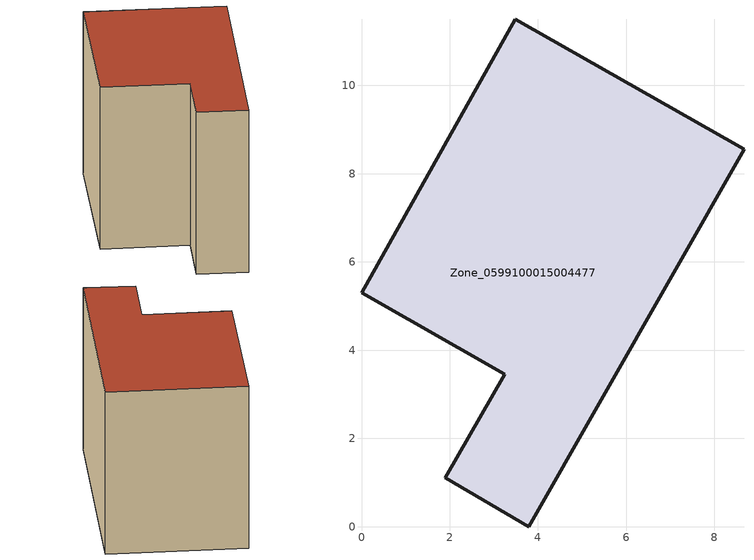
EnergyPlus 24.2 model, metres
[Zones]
Zone_0599100015004477
 floor ground (C_G): 1.9,1.11 3.25,3.45 0,5.3 3.48,11.5 8.67,8.55 3.79,0 z0.76
 wall outside (C_F): 3.25,3.45 1.9,1.11 3.79,0 8.67,8.55 3.48,11.5 0,5.3 3.25,3.45 z0.76:8.2
 roof outside (C_R): 3.48,11.5 0,5.3 3.25,3.45 1.9,1.11 3.79,0 8.67,8.55 z8.2
[BUILDING]
Pand.0599100015004477: North Axis=0; Terrain=City; Loads Convergence Tolerance Value=0.04; Temperature Convergence Tolerance Value=0.4; Solar Distribution=FullExterior; Maximum Number of Warmup Days=25; Minimum Number of Warmup Days=1
[Site:Location]
Rotterdam.The.Hague.AP_ZH_NLD Design_Conditions: Latitude=51.96; Longitude=4.45; Time Zone=1; Elevation=-4.5
[SITE:GROUNDTEMPERATURE:BUILDINGSURFACE]
18, 18, 18, 18, 18, 18, 18, 18, 18, 18, 18, 18
[MATERIAL] Thermal Absorptance=0.9; Solar Absorptance=0.7; Visible Absorptance=0.7
Name | Roughness | Thickness | Conductivity | Density | Specific Heat
G.TI.1946-1964 | MediumSmooth | 0.15 | 1 | 540 | 1210
F.TI.1946-1964 | Rough | 0.3 | 0.857143 | 1920 | 840
R.TI.1946-1964 | MediumRough | 0.2 | 0.277778 | 1500 | 1000
[CONSTRUCTION]
C_G: G.TI.1946-1964
C_F: F.TI.1946-1964
C_R: R.TI.1946-1964
[ZONE]
Zone_0599100015004477: Type=1; Multiplier=1; Ceiling Height=Autocalculate; Volume=Autocalculate; Floor Area=autocalculate; Part of Total Floor Area=Yes
[ZONEINFILTRATION:DESIGNFLOWRATE]
Infil_Zone_0599100015004477: Zone or ZoneList or Space or SpaceList=Zone_0599100015004477; Schedule=AlwaysOn; Design Flow Rate Calculation Method=Flow/Area; Flow Rate per Floor Area=0.003; Constant Term Coefficient=1; Temperature Term Coefficient=0; Velocity Term Coefficient=0; Velocity Squared Term Coefficient=0
[HVACTEMPLATE:ZONE:IDEALLOADSAIRSYSTEM]
Zone_0599100015004477: Maximum Heating Supply Air Temperature=50; Minimum Cooling Supply Air Temperature=13; Maximum Heating Supply Air Humidity Ratio=0.0156; Minimum Cooling Supply Air Humidity Ratio=0.0077; Heating Limit=NoLimit; Cooling Limit=NoLimit; Dehumidification Control Type=ConstantSensibleHeatRatio; Cooling Sensible Heat Ratio=0.7; Dehumidification Setpoint=60; Humidification Control Type=None; Humidification Setpoint=30; Outdoor Air Method=None; Outdoor Air Flow Rate per Person=0.00944; Outdoor Air Flow Rate per Zone Floor Area=0; Outdoor Air Flow Rate per Zone=0; Demand Controlled Ventilation Type=None; Outdoor Air Economizer Type=NoEconomizer; Heat Recovery Type=None; Sensible Heat Recovery Effectiveness=0.7; Latent Heat Recovery Effectiveness=0.65
[ZONECONTROL:THERMOSTAT]
ThermostatControl_Zone_0599100015004477: Zone or ZoneList=Zone_0599100015004477; Control Type Schedule=DualSetpointControlType; Control 1=Thermostat_Zone_0599100015004477; Temperature Difference Between Cutout And Setpoint=0
[THERMOSTATSETPOINT:DUALSETPOINT]
Thermostat_Zone_0599100015004477: Heating Setpoint Temperature Schedule=HeatingSetpoint_Zone_0599100015004477; Cooling Setpoint Temperature Schedule=CoolingSetpoint_Zone_0599100015004477
[SCHEDULE:COMPACT]
HeatingSetpoint_Zone_0599100015004477: Through: 12/31, For: AllDays, Until: 24:00, 21
CoolingSetpoint_Zone_0599100015004477: Through: 12/31, For: AllDays, Until: 24:00, 24
DualSetpointControlType: Through: 12/31, For: AllDays, Until: 24:00, 4
AlwaysOn: Through: 12/31, For: AllDays, Until: 24:00, 1
